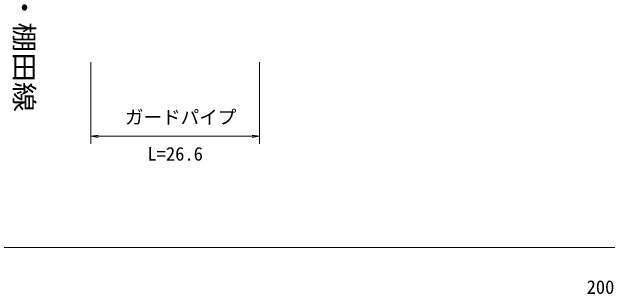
# Model space of a CAD drawing. Units: millimetres, scale not verified. Extents: x 40000 to 680000, y 20000 to 380000.
# Drawn here: x 187254 to 267491, y 198715 to 236778 of the extents above; entities that cross this region are included whole.
import ezdxf
from ezdxf.enums import TextEntityAlignment as Align

# ---------------------------------------------------------------- set-up
doc = ezdxf.new("R2010")
doc.units = ezdxf.units.MM
doc.header["$LTSCALE"] = 1000
doc.layers.add('M-BMK-HTXT', color=7, linetype='Continuous')
doc.layers.add('M-STR-HTXT', color=7, linetype='Continuous', lineweight=13)
doc.layers.add('M-TTL-BAND', color=7, linetype='Continuous', lineweight=13)
doc.styles.add('ＭＳ ゴシック', font='')
doc.styles.get('ＭＳ ゴシック').set_extended_font_data('MS Gothic')

# ---------------------------------------------------------------- blocks, each defined once
blk = doc.blocks.new('open_arrow')
at = {"color": 0, "linetype": 'Continuous', "lineweight": -2}
blk.add_lwpolyline([(7.5, 1.25), (0, 0), (7.5, -1.25)], dxfattribs=at)

msp = doc.modelspace()

# ---------------------------------------------------------------- linework, layer by layer
at = {"layer": 'M-STR-HTXT'}
for p, q in [((197883, 230000), (197883, 219000)), ((220648, 230000), (220648, 219000)), ((197883, 220000), (220648, 220000))]:
    msp.add_line(p, q, dxfattribs=at)
at = {"layer": 'M-TTL-BAND'}
msp.add_line((40000, 205000), (579000, 205000), dxfattribs=at)

# ---------------------------------------------------------------- block references
at = {"layer": 'M-STR-HTXT', "xscale": 133, "yscale": 133}
msp.add_blockref('open_arrow', (197883, 220000), dxfattribs=at)
at = {"layer": 'M-STR-HTXT', "xscale": 133, "yscale": 133, "rotation": 180}
msp.add_blockref('open_arrow', (220648, 220000), dxfattribs=at)

# ---------------------------------------------------------------- texts
at = {"layer": 'M-BMK-HTXT', "style": 'ＭＳ ゴシック', "width": 1.15}
msp.add_text('市道下の浜・棚田線', height=2566, rotation=270.008, dxfattribs=at).set_placement((188906, 241397), align=Align.MIDDLE_CENTER)
at = {"layer": 'M-STR-HTXT', "style": 'ＭＳ ゴシック'}
for s, p in [('ガードパイプ', (210000, 221107)), ('L=26.6', (209266, 216169))]:
    msp.add_text(s, height=1833, dxfattribs=at).set_placement(p, align=Align.BOTTOM_CENTER)
at = {"layer": 'M-TTL-BAND', "style": 'ＭＳ ゴシック'}
msp.add_text('200.0', height=1833, dxfattribs=at).set_placement((267844, 198195), align=Align.BOTTOM_CENTER)

doc.saveas('drawing.dxf')
